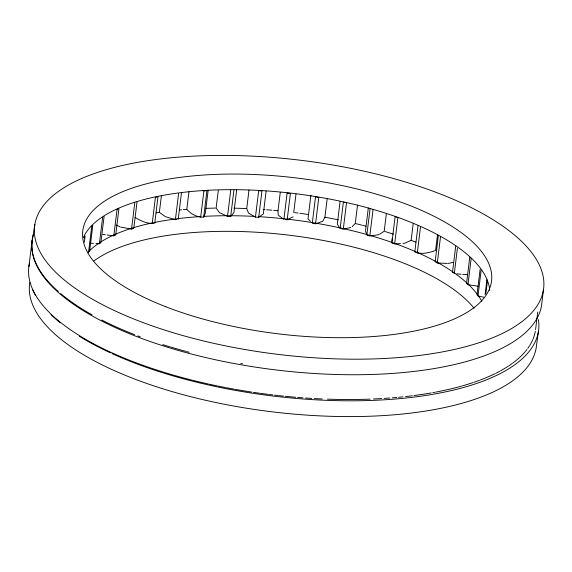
<?xml version="1.0" encoding="UTF-8"?>
<svg xmlns="http://www.w3.org/2000/svg" width="572" height="572" viewBox="0 0 572 572"><rect width="100%" height="100%" fill="white"/><g stroke="black" fill="none" stroke-linecap="round" stroke-linejoin="round"><path stroke-width="0.86" d="M391.963 241.341L392.092 238.796M543.4 290.09A256.406 97.712 7 0 1 148.169 324.453A256.406 97.712 7 0 1 175.811 157.357A256.406 97.712 7 0 1 543.4 290.09L541.548 305.577A256.706 97.826 7 0 1 270.992 369.326A256.706 97.826 7 0 1 32.397 239.918L34.856 224.51M28.9 266.545L32.132 240.226M84.384 238.152L84.599 236.4M84.363 242.235L85.114 236.093M88.481 252.817L91.713 226.491L92.786 225.404L89.554 251.723M102.602 217.467L99.371 243.794L95.989 243.55M104.097 216.488L100.865 242.814L100.114 243.3M113.821 235.821L117.053 209.502L118.94 208.658L115.708 234.978L113.821 235.821L107.043 234.97M120.721 227.113L131.546 229.065L134.778 202.745M137.023 202.045L133.791 228.371L131.546 229.065M152.202 223.652L155.434 197.333L157.994 196.797L154.762 223.123C147.919 224.481 140.855 220.778 135.035 217.474M176.798 219.505L175.397 219.691L165.573 216.716L159.352 212.376L161.397 195.71M175.397 219.691L178.628 193.365M178.214 219.326L181.446 193.007M208.165 190.219L205.362 213.034L203.689 217.067C197.311 217.667 190.984 213.985 186.808 209.366L188.96 191.813M200.665 217.253L203.897 190.926L202.252 190.312M203.689 217.067L206.921 190.748L203.897 190.926M218.275 190.526L216.116 208.072L219.469 212.627L227.52 216.38L230.702 216.388L233.876 212.641L236.672 189.825M227.52 216.38L230.752 190.061M230.702 216.388L233.934 190.061M266.123 191.098L263.327 213.907L258.708 217.296L255.441 217.11L248.52 213.07L246.718 208.537L248.984 190.104M255.441 217.11L258.673 190.783L261.94 190.969L258.708 217.296M285.528 219.591L287.18 219.777L290.412 193.45L287.115 193.086L283.884 219.405L278.221 215.158L278.006 210.739L280.273 192.314M293.722 212.484L295.989 194.058M310.918 195.174L308.008 218.869L310.46 221.364M315.551 223.774L318.783 197.454L315.529 196.918L312.298 223.237L315.551 223.774L322.751 221.307L324.91 217.21L327.17 198.784M340.09 201.301L337.294 224.117L340.125 228.528L343.357 202.202L344.93 202.552M346.503 202.903L343.272 229.229L341.698 228.871M352.18 226.655L355.262 223.509L357.529 205.083M368.304 207.986L365.501 230.802L366.38 233.712M370.055 208.844L366.824 235.171L369.805 236.014L373.044 209.695M386.35 213.713L384.198 231.267L379.772 234.162M397.869 217.689L394.637 244.015L391.877 243.036L395.109 216.709L396.496 217.203M402.953 243.372L404.618 243.243L411.146 240.319L413.191 223.645M418.025 225.647L414.793 251.973C421.314 254.84 429.129 252.695 435.585 250.493L437.523 234.699M417.281 253.067L420.513 226.741M438.366 235.485L435.135 261.804L437.301 262.991L447.347 263.406M437.301 262.991L440.533 236.665M455.727 246.024L452.495 272.343L453.403 272.973M454.297 273.602L457.421 248.155M467.946 284.684L471.178 258.358L469.776 257.064L466.545 283.39L467.946 284.684L478.056 286.2M480.137 269.269L477.012 294.716L477.977 296.031L481.102 270.585M485.077 294.702L486.915 279.787L487.43 281.095L485.921 293.379M535.578 329.601L537.73 312.047M538.395 331.624L536.2 347.783A255.334 97.297 7 0 1 267.095 411.197A255.334 97.297 7 0 1 29.787 282.475M287.18 219.777L293.143 216.817M344.101 229.036L350.736 227.477M448.191 263.442L453.017 262.434M156.099 212.891L159.352 212.376M370.649 235.893L379.036 234.649M466.952 274.453L462.777 274.417M179.744 209.96L181.51 209.81M183.276 209.659L186.808 209.366M395.474 243.951L400.457 243.565M205.369 208.351L215.287 208.086M233.855 208.144L246.718 208.537M90.069 243.121L93.45 243.365M263.184 209.488L264.929 209.624M266.674 209.76L271.9 210.181M273.645 210.339L278.006 210.739M456.842 273.845L461.082 274.253M102.803 234.434L105.348 234.756M294.594 212.598L298.076 213.056M299.821 213.285L308.515 214.514M324.91 217.21L338.531 219.827M478.8 296.196L483.719 297.211M355.262 223.509L361.833 225.118M362.655 225.318L365.894 226.162M384.97 231.503L393.407 234.155M411.146 240.319L415.916 242.149M116.023 225.046L119.934 226.769M83.326 237.616A205.913 78.464 7 0 1 298.741 194.108A205.913 78.464 7 0 1 489.754 290.54M538.452 319.612A256.706 97.826 7 0 1 393.829 399.142A256.706 97.826 7 0 1 112.126 353.625M110.532 352.888A256.706 97.826 7 0 1 79.351 336.243M60.182 322.722A256.706 97.826 7 0 1 51.015 314.636M35.607 295.474A256.706 97.826 7 0 1 32.561 289.439M93.98 260.925A205.913 78.464 7 0 1 290.683 235.385A205.913 78.464 7 0 1 474.095 308.265M88.124 252.116A205.913 78.464 7 0 1 153.546 222.644M154.49 222.451A205.913 78.464 7 0 1 200.229 216.602M203.596 216.395A205.913 78.464 7 0 1 254.99 216.43M258.458 216.631A205.913 78.464 7 0 1 481.796 301.265M535.313 331.274A255.298 97.283 7 0 1 533.168 338.695M532.839 339.503A255.298 97.283 7 0 1 529.872 345.238M529.479 345.867A255.298 97.283 7 0 1 527.799 348.348M526.891 349.571A255.298 97.283 7 0 1 525.432 351.387M524.924 351.987A255.298 97.283 7 0 1 512.898 362.97M512.283 363.427A255.298 97.283 7 0 1 509.073 365.658M508.408 366.094A255.298 97.283 7 0 1 500.6 370.77M499.849 371.178A255.298 97.283 7 0 1 495.967 373.194M495.166 373.587A255.298 97.283 7 0 1 480.38 379.958M479.586 380.258A255.298 97.283 7 0 1 473.902 382.282M473.073 382.561A255.298 97.283 7 0 1 462.626 385.8M461.847 386.021A255.298 97.283 7 0 1 436.05 392.042M435.17 392.206A255.298 97.283 7 0 1 432.804 392.642M431.216 392.921A255.298 97.283 7 0 1 414.014 395.538M412.333 395.752A255.298 97.283 7 0 1 405.512 396.553M402.924 396.832A255.298 97.283 7 0 1 398.577 397.261M396.825 397.426A255.298 97.283 7 0 1 392.413 397.805M389.747 398.012A255.298 97.283 7 0 1 384.105 398.412M381.66 398.562A255.298 97.283 7 0 1 373.459 398.984M370.141 399.12A255.298 97.283 7 0 1 327.491 399.149M322.25 398.949A255.298 97.283 7 0 1 314.364 398.555M311.726 398.405A255.298 97.283 7 0 1 305.562 398.012M302.917 397.826A255.298 97.283 7 0 1 297.619 397.411M295.846 397.268A255.298 97.283 7 0 1 285.228 396.289M283.462 396.11A255.298 97.283 7 0 1 279.029 395.638M278.149 395.538A255.298 97.283 7 0 1 274.603 395.138M272.837 394.93A255.298 97.283 7 0 1 269.298 394.501M268.411 394.387A255.298 97.283 7 0 1 260.46 393.343M259.581 393.221A255.298 97.283 7 0 1 253.417 392.328M251.659 392.063A255.298 97.283 7 0 1 235.035 389.332M234.162 389.174A255.298 97.283 7 0 1 226.362 387.73M225.504 387.559A255.298 97.283 7 0 1 217.76 386.014M216.91 385.835A255.298 97.283 7 0 1 209.238 384.198M208.394 384.012A255.298 97.283 7 0 1 192.471 380.244M191.641 380.037A255.298 97.283 7 0 1 29.501 263.199M242.621 363.763A255.298 97.283 7 0 1 240.876 363.463M189.11 352.23A255.298 97.283 7 0 1 186.665 351.58M185.85 351.358A255.298 97.283 7 0 1 170.606 347.018M169.82 346.782A255.298 97.283 7 0 1 162.784 344.601M140.247 336.822A255.298 97.283 7 0 1 137.838 335.907M134.656 334.684A255.298 97.283 7 0 1 101.694 319.998M92.078 314.857A255.298 97.283 7 0 1 60.761 293.65M58.273 291.505A255.298 97.283 7 0 1 33.391 234.398M165.723 306.721A205.913 78.464 7 0 0 490.483 286A205.913 78.464 7 0 0 205.291 174.939A205.913 78.464 7 0 0 165.723 306.721"/></g></svg>
